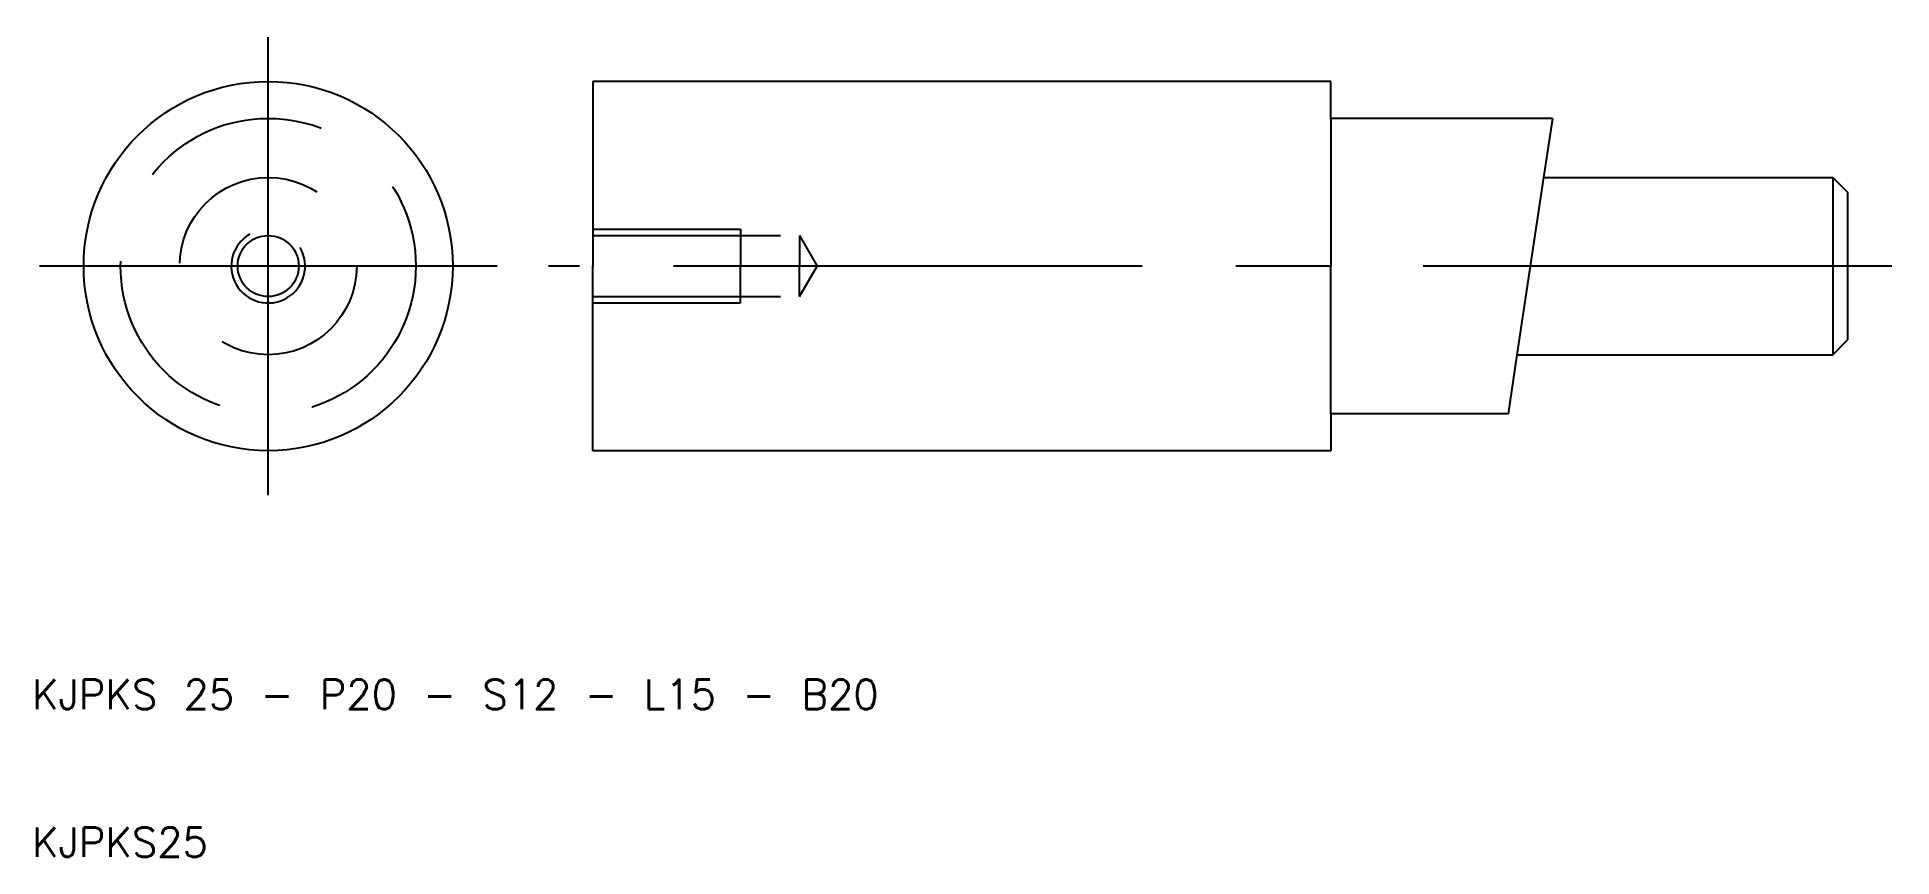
# Model space of a CAD drawing. Extents: x 10 to 136, y 10 to 66.
import ezdxf

# ---------------------------------------------------------------- set-up
doc = ezdxf.new("R2010")
doc.units = 0
doc.linetypes.add('CENTER', pattern=[50.8, 31.75, -6.35, 6.35, -6.35])
doc.linetypes.add('DASHED', pattern=[19.05, 12.7, -6.35])
doc.layers.get('0').update_dxf_attribs({"linetype": 'CONTINUOUS'})
doc.layers.add('CENTER', color=1, linetype='CENTER')
doc.styles.get("Standard").update_dxf_attribs({"font": 'txt.shx'})

msp = doc.modelspace()

# ---------------------------------------------------------------- linework, layer by layer
for p, q in [((48, 62.5), (48, 50)), ((98, 62.5), (48, 62.5)), ((98, 60), (98, 62.5)), ((113, 60), (98, 60)), ((98, 60), (98, 50)), ((113, 60), (112.4, 56)), ((112.4, 56), (110.6, 44)), ((112.4, 56), (132, 56)), ((132, 56), (133, 55)), ((132, 56), (132, 44)), ((133, 55), (133, 45)), ((48, 37.5), (48, 50)), ((98, 40), (98, 50)), ((110.6, 44), (110, 40)), ((110.6, 44), (132, 44)), ((132, 44), (133, 45)), ((110, 40), (98, 40)), ((98, 40), (98, 37.5)), ((98, 37.5), (48, 37.5))]:
    msp.add_line(p, q)
at = {"color": 3, "linetype": 'DASHED'}
for p, q in [((48, 52.5), (58, 52.5)), ((48, 52.067), (62, 52.067)), ((58, 52.5), (58, 50)), ((62, 52.067), (63.193, 50)), ((62, 52.067), (62, 50)), ((58, 47.5), (58, 50)), ((62, 47.933), (63.193, 50)), ((62, 47.933), (62, 50)), ((48, 47.933), (62, 47.933)), ((48, 47.5), (58, 47.5))]:
    msp.add_line(p, q, dxfattribs=at)
for radius in [12.5, 2.067]:
    msp.add_circle((26, 50), radius)
for radius in [10, 6]:
    msp.add_circle((26, 50), radius, dxfattribs=at)
at = {"color": 3}
msp.add_arc((26, 50), 2.5, 120, 30, dxfattribs=at)
at = {"layer": 'CENTER'}
for p, q in [((26, 34.5), (26, 65.5)), ((41.5, 50), (10.5, 50)), ((136, 50), (45, 50))]:
    msp.add_line(p, q, dxfattribs=at)

# ---------------------------------------------------------------- texts
for s, p in [('KJPKS 25 - P20 - S12 - L15 - B20', (10, 20)), ('KJPKS25', (10, 10))]:
    msp.add_text(s, height=2).set_placement(p)

doc.saveas('drawing.dxf')
